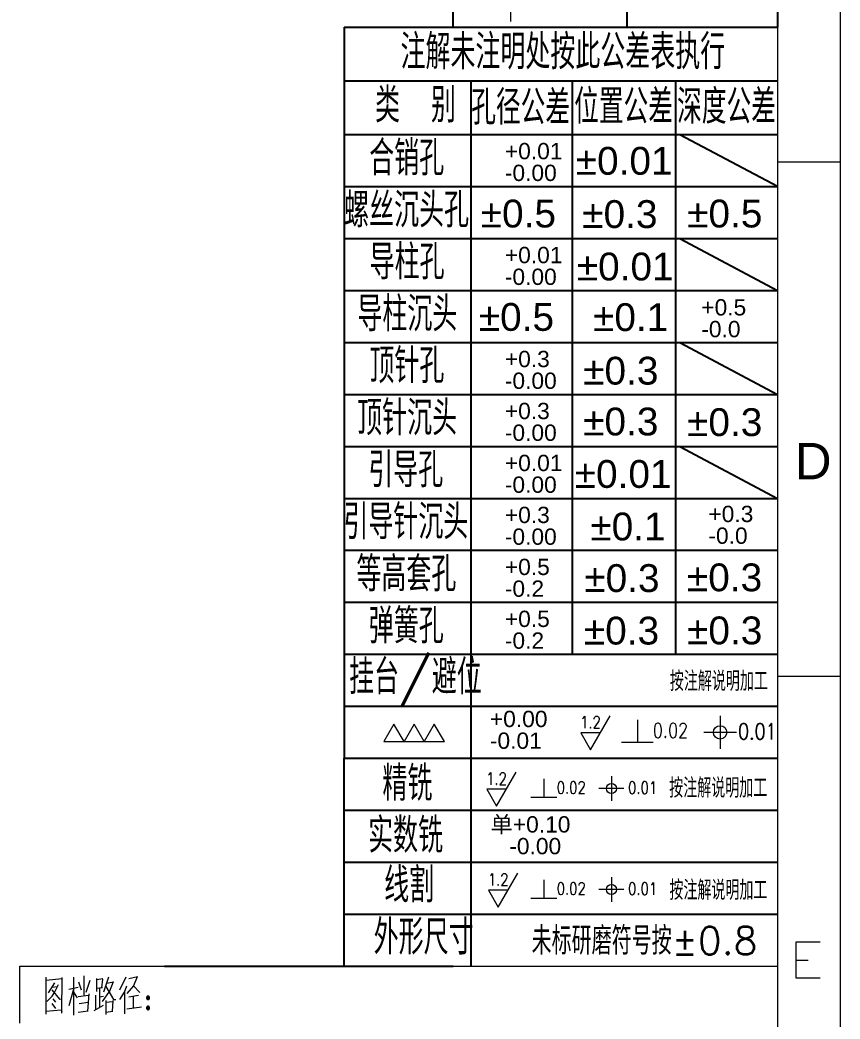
# Model space of a CAD drawing. Header units: millimetres. Extents: x 494 to 18201, y 224 to 11417.
# Drawn here: x 6698 to 7113, y 3915 to 4420 of the extents above; entities that cross this region are included whole.
import ezdxf
from ezdxf.enums import TextEntityAlignment as Align

# ---------------------------------------------------------------- set-up
doc = ezdxf.new("R2010")
doc.units = ezdxf.units.MM
doc.layers.add('DIM', color=7, linetype='Continuous')
doc.styles.add('chinesef_fs', font='txt.shx', dxfattribs={"bigfont": 'gbcbig.shx'})
doc.styles.add('gbenor_', font='gbenor.shx', dxfattribs={"bigfont": 'gbcbig'})
doc.styles.get("Standard").update_dxf_attribs({"font": 'arial.ttf'})
doc.styles.add('TXT', font='txt.shx', dxfattribs={"width": 0.8, "bigfont": 'ctxt.shx'})
doc.styles.add('TXT08', font='txt.shx', dxfattribs={"width": 0.8, "bigfont": 'gbcbig.shx'})

# ---------------------------------------------------------------- blocks, each defined once
blk = doc.blocks.new('*u32')
for p, q in [((0, 0), (0, 101.417)), ((31.699, 101.417), (31.699, 0)), ((16.959, 91.455), (16.959, 0)), ((0, 0), (31.699, 0))]:
    blk.add_line(p, q)
at = {"color": 92, "lineweight": 18}
blk.add_lwpolyline([(5.599, 4.116), (5.599, 0.565)], dxfattribs=at)
blk = doc.blocks.new('U9')
at = {"color": 254, "lineweight": 18}
for p, q in [((0, 0), (0, -1202.02)), ((-24.96, -24.96), (-24.96, -1177.07)), ((-24.96, -601.01), (0, -601.01)), ((-24.96, -806.89), (0, -806.89))]:
    blk.add_line(p, q, dxfattribs=at)
at = {"color": 254}
for p, q in [((-198.37, -547.22), (-198.37, -590.17)), ((-198.37, -547.22), (-147.67, -547.22)), ((-147.67, -547.22), (-24.96, -547.22)), ((-198.37, -568.7), (-147.67, -568.7)), ((-147.67, -590.17), (-147.67, -568.7)), ((-147.67, -568.7), (-24.96, -568.7)), ((-107.08, -798.09), (-107.08, -568.7)), ((-65.76, -798.09), (-65.76, -568.89)), ((-198.37, -590.17), (-147.67, -590.17)), ((-198.37, -590.17), (-198.37, -610.96)), ((-147.67, -610.96), (-147.67, -590.17)), ((-147.67, -590.17), (-100.3, -590.17)), ((-100.3, -590.17), (-64.13, -590.17)), ((-64.13, -590.17), (-24.96, -590.17)), ((-64.13, -590.17), (-24.96, -610.84)), ((-198.37, -610.96), (-147.67, -610.96)), ((-198.37, -610.96), (-198.37, -631.75)), ((-147.67, -631.75), (-147.67, -610.96)), ((-147.67, -610.96), (-100.3, -610.96)), ((-100.3, -610.96), (-64.13, -610.96)), ((-64.13, -610.96), (-24.96, -610.96)), ((-198.37, -631.75), (-147.67, -631.75)), ((-198.37, -631.75), (-198.37, -673.34)), ((-147.67, -673.15), (-147.67, -631.75)), ((-147.67, -631.75), (-100.3, -631.75)), ((-100.3, -631.75), (-64.13, -631.75)), ((-64.13, -631.75), (-24.96, -631.75)), ((-64.13, -631.75), (-24.96, -652.54)), ((-198.37, -652.54), (-147.67, -652.54)), ((-147.67, -652.54), (-100.3, -652.54)), ((-100.3, -652.54), (-64.13, -652.54)), ((-64.13, -652.54), (-24.96, -652.54)), ((-198.37, -673.34), (-198.37, -694.13)), ((-198.37, -673.34), (-24.96, -673.34)), ((-147.67, -694.13), (-147.67, -673.34)), ((-64.13, -673.34), (-24.96, -694.13)), ((-198.37, -694.13), (-147.67, -694.13)), ((-198.37, -694.13), (-198.37, -735.71)), ((-147.67, -694.13), (-100.3, -694.13)), ((-147.67, -714.92), (-147.67, -694.13)), ((-100.3, -694.13), (-64.13, -694.13)), ((-64.13, -694.13), (-24.96, -694.13)), ((-198.37, -714.92), (-147.67, -714.92)), ((-147.67, -714.92), (-100.3, -714.92)), ((-147.67, -756.5), (-147.67, -714.92)), ((-100.3, -714.92), (-64.13, -714.92)), ((-64.13, -714.92), (-24.96, -714.92)), ((-64.13, -714.92), (-24.96, -735.71)), ((-198.37, -735.71), (-147.67, -735.71)), ((-198.37, -735.71), (-198.37, -756.5)), ((-147.67, -735.71), (-100.3, -735.71)), ((-100.3, -735.71), (-64.13, -735.71)), ((-64.13, -735.71), (-24.96, -735.71)), ((-198.37, -756.5), (-198.37, -798.09)), ((-198.37, -756.5), (-147.67, -756.5)), ((-147.67, -777.29), (-147.67, -756.5)), ((-147.67, -756.5), (-100.3, -756.5)), ((-100.3, -756.5), (-64.13, -756.5)), ((-64.13, -756.5), (-24.96, -756.5)), ((-198.37, -777.29), (-147.67, -777.29)), ((-147.67, -922.84), (-147.67, -777.29)), ((-147.67, -777.29), (-100.3, -777.29)), ((-100.3, -777.29), (-64.13, -777.29)), ((-64.13, -777.29), (-24.96, -777.29)), ((-198.37, -798.09), (-24.96, -798.09)), ((-198.37, -798.09), (-198.37, -839.67)), ((-198.37, -818.88), (-24.96, -818.88)), ((-198.37, -922.84), (-198.37, -839.67)), ((-198.37, -839.67), (-24.96, -839.67)), ((-198.37, -860.46), (-24.96, -860.46)), ((-198.37, -881.25), (-24.96, -881.25)), ((-198.37, -902.05), (-24.96, -902.05)), ((-270.36, -922.84), (-154.75, -922.84))]:
    blk.add_line(p, q, dxfattribs=at)
at = {"color": 6, "lineweight": 15}
for p, q in [((-47.98, -822.76, 0), (-47.98, -835.93, 0)), ((-81.11, -824.38, 0), (-81.11, -833.19, 0)), ((-41.4, -829.34, 0), (-54.56, -829.34, 0)), ((-87.48, -833.19, 0), (-74.75, -833.19, 0)), ((-91.48, -846.8, 0), (-91.48, -856.77, 0)), ((-118.53, -847.96, 0), (-118.53, -855.24, 0)), ((-123.78, -855.24, 0), (-113.27, -855.24, 0)), ((-86.5, -851.79, 0), (-96.46, -851.79, 0)), ((-91.48, -887.21, 0), (-91.48, -897.18, 0)), ((-118.53, -888.39, 0), (-118.53, -895.66, 0)), ((-86.5, -892.2, 0), (-96.46, -892.2, 0)), ((-123.78, -895.66, 0), (-113.27, -895.66, 0))]:
    blk.add_line(p, q, dxfattribs=at)
at = {"color": 254, "linetype": 'Continuous', "lineweight": 18}
for p, q in [((-328.16, -922.84), (-24.96, -922.84)), ((-328.16, -945.63), (-328.16, -922.84))]:
    blk.add_line(p, q, dxfattribs=at)
at = {"color": 6, "lineweight": 15, "elevation": 0}
for points in [[(-95.93, -829.48), (-103.77, -829.48), (-99.85, -836.27), (-92, -822.69)], [(-133.54, -852.03), (-141.38, -852.03), (-137.46, -858.82), (-129.61, -845.24)], [(-132.85, -892.42), (-140.69, -892.42), (-136.77, -899.22), (-128.92, -885.63)]]:
    blk.add_lwpolyline(points, dxfattribs=at)
at = {"color": 92, "lineweight": 18}
for points in [[(-182.53, -832.99), (-174.46, -832.99), (-178.49, -826)], [(-174.46, -832.99), (-166.39, -832.99), (-170.43, -826)], [(-166.39, -832.99), (-158.32, -832.99), (-162.36, -826)], [(-277.52, -935.54), (-277.52, -935.62), (-277.51, -935.7), (-277.49, -935.77), (-277.46, -935.84), (-277.43, -935.91), (-277.39, -935.98), (-277.34, -936.04), (-277.29, -936.09), (-277.23, -936.13), (-277.17, -936.17), (-277.11, -936.2), (-277.04, -936.23), (-276.97, -936.24), (-276.91, -936.24), (-276.84, -936.24), (-276.77, -936.23), (-276.7, -936.2), (-276.64, -936.17), (-276.58, -936.13), (-276.52, -936.09), (-276.47, -936.04), (-276.42, -935.98), (-276.38, -935.91), (-276.35, -935.84), (-276.32, -935.77), (-276.3, -935.7), (-276.29, -935.62), (-276.29, -935.54), (-276.29, -935.46), (-276.3, -935.38), (-276.32, -935.31), (-276.35, -935.23), (-276.38, -935.16), (-276.42, -935.1), (-276.47, -935.04), (-276.52, -934.99), (-276.58, -934.94), (-276.64, -934.9), (-276.7, -934.87), (-276.77, -934.85), (-276.84, -934.84), (-276.91, -934.83), (-276.97, -934.84), (-277.04, -934.85), (-277.11, -934.87), (-277.17, -934.9), (-277.23, -934.94), (-277.29, -934.99), (-277.34, -935.04), (-277.39, -935.1), (-277.43, -935.16), (-277.46, -935.23), (-277.49, -935.31), (-277.51, -935.38), (-277.52, -935.46)], [(-277.37, -935.54), (-277.36, -935.61), (-277.35, -935.68), (-277.33, -935.74), (-277.31, -935.8), (-277.27, -935.86), (-277.23, -935.91), (-277.19, -935.96), (-277.14, -936), (-277.08, -936.03), (-277.02, -936.05), (-276.97, -936.06), (-276.91, -936.07), (-276.84, -936.06), (-276.78, -936.05), (-276.73, -936.03), (-276.67, -936), (-276.62, -935.96), (-276.58, -935.91), (-276.54, -935.86), (-276.5, -935.8), (-276.48, -935.74), (-276.46, -935.68), (-276.44, -935.61), (-276.44, -935.54), (-276.44, -935.47), (-276.46, -935.4), (-276.48, -935.34), (-276.5, -935.27), (-276.54, -935.22), (-276.58, -935.16), (-276.62, -935.12), (-276.67, -935.08), (-276.73, -935.05), (-276.78, -935.03), (-276.84, -935.01), (-276.91, -935.01), (-276.97, -935.01), (-277.02, -935.03), (-277.08, -935.05), (-277.14, -935.08), (-277.19, -935.12), (-277.23, -935.16), (-277.27, -935.22), (-277.31, -935.27), (-277.33, -935.34), (-277.35, -935.4), (-277.36, -935.47)], [(-276.6, -935.54), (-276.6, -935.48), (-276.61, -935.43), (-276.63, -935.38), (-276.65, -935.33), (-276.69, -935.29), (-276.72, -935.25), (-276.76, -935.23), (-276.81, -935.2), (-276.86, -935.19), (-276.91, -935.19), (-276.95, -935.19), (-277, -935.2), (-277.05, -935.23), (-277.09, -935.25), (-277.12, -935.29), (-277.16, -935.33), (-277.18, -935.38), (-277.2, -935.43), (-277.21, -935.48), (-277.21, -935.54), (-277.21, -935.59), (-277.2, -935.65), (-277.18, -935.7), (-277.16, -935.75), (-277.12, -935.79), (-277.09, -935.82), (-277.05, -935.85), (-277, -935.87), (-276.95, -935.89), (-276.91, -935.89), (-276.86, -935.89), (-276.81, -935.87), (-276.76, -935.85), (-276.72, -935.82), (-276.69, -935.79), (-276.65, -935.75), (-276.63, -935.7), (-276.61, -935.65), (-276.6, -935.59)], [(-277.52, -939.59), (-277.52, -939.67), (-277.51, -939.75), (-277.49, -939.82), (-277.46, -939.9), (-277.43, -939.97), (-277.39, -940.03), (-277.34, -940.09), (-277.29, -940.14), (-277.23, -940.19), (-277.17, -940.23), (-277.11, -940.25), (-277.04, -940.28), (-276.97, -940.29), (-276.91, -940.29), (-276.84, -940.29), (-276.77, -940.28), (-276.7, -940.25), (-276.64, -940.23), (-276.58, -940.19), (-276.52, -940.14), (-276.47, -940.09), (-276.42, -940.03), (-276.38, -939.97), (-276.35, -939.9), (-276.32, -939.82), (-276.3, -939.75), (-276.29, -939.67), (-276.29, -939.59), (-276.29, -939.51), (-276.3, -939.43), (-276.32, -939.36), (-276.35, -939.28), (-276.38, -939.21), (-276.42, -939.15), (-276.47, -939.09), (-276.52, -939.04), (-276.58, -938.99), (-276.64, -938.96), (-276.7, -938.92), (-276.77, -938.9), (-276.84, -938.89), (-276.91, -938.89), (-276.97, -938.89), (-277.04, -938.9), (-277.11, -938.92), (-277.17, -938.96), (-277.23, -938.99), (-277.29, -939.04), (-277.34, -939.09), (-277.39, -939.15), (-277.43, -939.21), (-277.46, -939.28), (-277.49, -939.36), (-277.51, -939.43), (-277.52, -939.51)], [(-276.44, -939.59), (-276.44, -939.52), (-276.46, -939.45), (-276.48, -939.39), (-276.5, -939.33), (-276.54, -939.27), (-276.58, -939.22), (-276.62, -939.17), (-276.67, -939.13), (-276.73, -939.1), (-276.78, -939.08), (-276.84, -939.07), (-276.91, -939.06), (-276.97, -939.07), (-277.02, -939.08), (-277.08, -939.1), (-277.14, -939.13), (-277.19, -939.17), (-277.23, -939.22), (-277.27, -939.27), (-277.31, -939.33), (-277.33, -939.39), (-277.35, -939.45), (-277.36, -939.52), (-277.37, -939.59), (-277.36, -939.66), (-277.35, -939.73), (-277.33, -939.79), (-277.31, -939.85), (-277.27, -939.91), (-277.23, -939.96), (-277.19, -940.01), (-277.14, -940.05), (-277.08, -940.08), (-277.02, -940.1), (-276.97, -940.11), (-276.91, -940.12), (-276.84, -940.11), (-276.78, -940.1), (-276.73, -940.08), (-276.67, -940.05), (-276.62, -940.01), (-276.58, -939.96), (-276.54, -939.91), (-276.5, -939.85), (-276.48, -939.79), (-276.46, -939.73), (-276.44, -939.66)], [(-276.6, -939.59), (-276.6, -939.54), (-276.61, -939.48), (-276.63, -939.43), (-276.65, -939.38), (-276.69, -939.34), (-276.72, -939.3), (-276.76, -939.28), (-276.81, -939.26), (-276.86, -939.24), (-276.91, -939.24), (-276.95, -939.24), (-277, -939.26), (-277.05, -939.28), (-277.09, -939.3), (-277.12, -939.34), (-277.16, -939.38), (-277.18, -939.43), (-277.2, -939.48), (-277.21, -939.54), (-277.21, -939.59), (-277.21, -939.65), (-277.2, -939.7), (-277.18, -939.75), (-277.16, -939.8), (-277.12, -939.84), (-277.09, -939.88), (-277.05, -939.9), (-277, -939.93), (-276.95, -939.94), (-276.91, -939.94), (-276.86, -939.94), (-276.81, -939.93), (-276.76, -939.9), (-276.72, -939.88), (-276.69, -939.84), (-276.65, -939.8), (-276.63, -939.75), (-276.61, -939.7), (-276.6, -939.65)], [(-276.75, -935.54), (-276.75, -935.5), (-276.77, -935.46), (-276.78, -935.43), (-276.81, -935.4), (-276.84, -935.38), (-276.87, -935.37), (-276.91, -935.36), (-276.94, -935.37), (-276.97, -935.38), (-277, -935.4), (-277.03, -935.43), (-277.04, -935.46), (-277.06, -935.5), (-277.06, -935.54), (-277.06, -935.58), (-277.04, -935.61), (-277.03, -935.65), (-277, -935.68), (-276.97, -935.7), (-276.94, -935.71), (-276.91, -935.71), (-276.87, -935.71), (-276.84, -935.7), (-276.81, -935.68), (-276.78, -935.65), (-276.77, -935.61), (-276.75, -935.58)], [(-276.75, -939.59), (-276.75, -939.55), (-276.77, -939.51), (-276.78, -939.48), (-276.81, -939.45), (-276.84, -939.43), (-276.87, -939.42), (-276.91, -939.41), (-276.94, -939.42), (-276.97, -939.43), (-277, -939.45), (-277.03, -939.48), (-277.04, -939.51), (-277.06, -939.55), (-277.06, -939.59), (-277.06, -939.63), (-277.04, -939.67), (-277.03, -939.7), (-277, -939.73), (-276.97, -939.75), (-276.94, -939.76), (-276.91, -939.77), (-276.87, -939.76), (-276.84, -939.75), (-276.81, -939.73), (-276.78, -939.7), (-276.77, -939.67), (-276.75, -939.63)]]:
    blk.add_lwpolyline(points, close=True, dxfattribs=at)
for points in [[(-7.88, -927.72), (-17.58, -927.72), (-17.58, -913.16), (-7.88, -913.16)], [(-17.58, -920.44), (-12.73, -920.44)], [(-317.76, -927.26), (-317.76, -942.06)], [(-306.77, -927.26), (-306.77, -942.41)], [(-302.6, -926.73), (-302.6, -934.83)], [(-292.69, -927.26), (-294.7, -933.25)], [(-288.2, -932.37), (-285.73, -927.08)], [(-281.24, -927.08), (-282.79, -930.78), (-285.42, -933.78)], [(-284.59, -927.75), (-281.13, -926.97)], [(-317.76, -940.82), (-311.73, -940.29), (-311.42, -941.18), (-311.26, -927.44)], [(-317.76, -927.44), (-317.76, -941.35)], [(-311.27, -927.91), (-317.76, -928.61)], [(-317.45, -936.95), (-315.29, -934.83), (-314.36, -933.42), (-312.81, -930.25)], [(-314.36, -929.55), (-316.83, -933.6)], [(-315.29, -931.31), (-313.27, -930.96)], [(-304.76, -929.2), (-303.68, -932.37)], [(-300.27, -928.67), (-301.82, -933.42)], [(-297.49, -927.79), (-297.49, -933.07)], [(-297.38, -928.25), (-294.96, -927.85)], [(-295.17, -928.14), (-295.48, -931.49)], [(-293.77, -930.96), (-290.68, -936.24), (-289.75, -936.24)], [(-293.46, -929.7), (-290.69, -929.11)], [(-290.83, -929.2), (-292.53, -933.25)], [(-286.35, -933.25), (-285.42, -930.78)], [(-280.15, -933.42), (-282.79, -930.78)], [(-315.44, -932.37), (-312.34, -936.07), (-311.57, -935.89)], [(-308.63, -932.02), (-304.92, -931.31)], [(-306.77, -932.02), (-308.63, -938.71)], [(-306.77, -933.25), (-305.23, -935.54)], [(-304.92, -935.01), (-300.74, -934.48)], [(-300.58, -933.95), (-301.2, -940.82)], [(-297.8, -940.29), (-297.8, -934.48)], [(-295.17, -931.49), (-297.49, -931.84)], [(-296.4, -931.66), (-296.4, -939.41)], [(-296.4, -935.19), (-294.7, -934.83)], [(-292.53, -933.07), (-295.32, -936.95)], [(-288.2, -936.24), (-286.35, -933.25), (-286.35, -941.88)], [(-284.64, -935.19), (-280.77, -934.48)], [(-282.79, -939.77), (-282.79, -934.83)], [(-315.44, -937.83), (-313.89, -939.77)], [(-314.98, -935.89), (-313.89, -937.3)], [(-304.45, -937.83), (-300.89, -937.3)], [(-298.42, -940.65), (-294.7, -938.53)], [(-293.77, -936.6), (-293.77, -942.23)], [(-293.77, -937.3), (-291.14, -936.95)], [(-290.99, -936.6), (-291.3, -941)], [(-279.54, -939.24), (-285.42, -940.12)], [(-311.42, -941.7), (-311.42, -941.18)], [(-300.89, -940.82), (-304.92, -941.35)], [(-290.99, -941), (-293.77, -941.35)]]:
    blk.add_lwpolyline(points, dxfattribs=at)
at = {"color": 6, "lineweight": 15}
for centre, radius in [((-47.98, -829.34, 0), 2.67), ((-91.48, -851.79, 0), 2.02), ((-91.48, -892.2, 0), 2.02)]:
    blk.add_circle(centre, radius, dxfattribs=at)
at = {"xscale": 4.094576381590672, "yscale": 4.094576381590672, "zscale": 4.094576381590672}
blk.add_blockref('*u32', (-154.75, -547.22), dxfattribs=at)
at = {"color": 92, "style": 'chinesef_fs'}
for s, height, p in [('注解未注明处按此公差表执行', 13.8812, (-175.88, -564.02)), ('类 别', 13.881, (-186.07, -585.33)), ('孔径公差', 13.715, (-147.56, -586.19)), ('位置公差', 13.715, (-106.38, -585.85)), ('深度公差', 13.715, (-65.18, -585.85)), ('合销孔', 13.881, (-188.4, -606.53)), ('螺丝沉头孔', 13.881, (-198.43, -627.33)), ('导柱孔', 13.881, (-188.25, -648.12)), ('导柱沉头', 13.881, (-193.15, -668.91)), ('顶针孔', 13.881, (-188.33, -689.63)), ('顶针沉头', 13.881, (-193.23, -710.49)), ('引导孔', 13.881, (-188.79, -731.29)), ('引导针沉头', 13.881, (-198.74, -752.08)), ('等高套孔', 13.881, (-193.53, -772.95)), ('弹簧孔', 13.881, (-188.56, -793.74)), ('挂台/避位', 13.881, (-196.45, -814.09)), ('按注解说明加工', 7.784, (-68.1, -812.75)), ('精铣', 13.881, (-183.12, -856.71)), ('按注解说明加工', 7.784, (-68.35, -855.46)), ('实数铣', 13.881, (-188.86, -877.5)), (' 线割 ', 13.881, (-194.79, -897.36)), ('按注解说明加工', 7.784, (-68.28, -896.36, 0)), ('外形尺寸', 13.881, (-186.62, -918.2)), ('未标研磨符号按±0.8', 11.1205, (-123.42, -918.26))]:
    blk.add_text(s, height=height, dxfattribs=at).set_placement(p)
at = {"color": 92}
for s, height, p in [('+0.01', 6.524, (-134.13, -600.05)), ('±0.01', 11.121, (-105.76, -606.23)), ('-0.00', 6.524, (-134.13, -608.75)), ('±0.5', 11.121, (-143.78, -627.33)), ('±0.3', 11.121, (-103.15, -627.54)), ('±0.5', 11.121, (-61.18, -627.33)), ('+0.01', 6.524, (-134.13, -641.63)), ('±0.01', 11.121, (-105.34, -648.52)), ('-0.00', 6.524, (-134.13, -650.33)), ('±0.5', 11.121, (-144.56, -668.69)), ('±0.1', 11.121, (-98.83, -668.77)), ('+0.5', 6.524, (-55.52, -662.55)), ('-0.0', 6.524, (-55.52, -671.25)), ('+0.3', 6.524, (-134.13, -683.22)), ('±0.3', 11.121, (-102.78, -690.19)), ('-0.00', 6.524, (-134.13, -691.92)), ('+0.3', 6.524, (-134.13, -704.01)), ('±0.3', 11.121, (-102.79, -710.53)), ('±0.3', 11.121, (-61.21, -710.79)), ('-0.00', 6.524, (-134.13, -712.71)), ('+0.01', 6.524, (-134.13, -724.8)), ('±0.01', 11.121, (-106.17, -731.51)), ('-0.00', 6.524, (-134.13, -733.5)), ('+0.3', 6.524, (-134.13, -745.59)), ('+0.3', 6.524, (-52.68, -745.2)), ('±0.1', 11.121, (-99.92, -752.53)), ('-0.0', 6.524, (-52.68, -753.9)), ('-0.00', 6.524, (-134.13, -754.29)), ('+0.5', 6.524, (-134.13, -766.39)), ('±0.3', 11.121, (-102.33, -773.17)), ('±0.3', 11.121, (-61.27, -772.88)), ('-0.2', 6.524, (-134.13, -775.09)), ('+0.5', 6.524, (-134.13, -787.18)), ('±0.3', 11.121, (-102.5, -794.19)), ('±0.3', 11.121, (-61.21, -794.1)), ('-0.2', 6.524, (-134.13, -795.88)), ('+0.00', 6.524, (-140.12, -827.22)), ('-0.01', 6.524, (-140.12, -835.92))]:
    blk.add_text(s, height=height, dxfattribs=at).set_placement(p)
at = {"color": 92, "lineweight": 18}
blk.add_text('D', height=14.56, dxfattribs=at).set_placement((-18.06, -728.08))
at = {"color": 6, "lineweight": 15, "style": 'TXT08', "width": 0.8}
for s, height, p in [('1.2', 4.853, (-99.85, -825.29, 0)), ('0.02', 5.879, (-67.83, -828.54, 0)), ('0.01', 6.41, (-33.1, -828.93, 0)), ('1.2', 4.853, (-137.46, -847.84, 0)), ('0.02', 4.853, (-107.56, -851.4, 0)), ('0.01', 4.853, (-78.99, -851.48, 0)), ('1.2', 4.853, (-136.77, -888.23, 0)), ('0.02', 4.853, (-107.56, -891.83, 0)), ('0.01', 4.853, (-78.99, -891.89, 0))]:
    blk.add_text(s, height=height, dxfattribs=at).set_placement(p, align=Align.MIDDLE)
at = {"color": 6}
for s, p in [('单+0.10', (-139.84, -869.4)), ('-0.00', (-132.35, -878.1))]:
    blk.add_text(s, height=6.524, dxfattribs=at).set_placement(p)
at = {"lineweight": 18, "style": 'gbenor_'}
blk.add_attdef('文档路径', (-272.46, -941.27), '', height=11.97, dxfattribs=at)
at = {"lineweight": 20, "style": 'TXT'}
for tag, height, p in [('18-**-**', 11.02, (-447.23, -1029.37)), ('客户名称', 10.87, (-531.85, -1111.72, 0)), ('料厚:', 10.87, (-531.73, -1139.24, 0))]:
    blk.add_attdef(tag, text='', height=height, dxfattribs=at).set_placement(p, align=Align.MIDDLE)
for tag, p, height in [('88888', (-457.83, -1062.2), 10.02), ('材质:', (-565.48, -1088.8, 0), 10.87), ('核准', (-445.4, -1116.08, 0), 10.87), ('设计', (-445.79, -1142.51, 0), 10.87), ('绘图', (-446.15, -1168.95, 0), 10.87)]:
    blk.add_attdef(tag, p, '', height=height, dxfattribs=at)
for tag, p, height, width in [('3', (-199.16, -1062.58), 10.67, 0.7), ('4', (-199.16, -1089.19), 10.67, 0.7), ('核准日期', (-329.67, -1118.33, 0), 10.87, 0.68), ('设计日期', (-329.67, -1145.11, 0), 10.87, 0.68), ('1', (-187.58, -1144.16), 9.85, 0.7), ('绘图日期', (-329.78, -1170.73, 0), 10.87, 0.68), ('2', (-198.99, -1168.84), 9.85, 0.7)]:
    blk.add_attdef(tag, p, '', height=height, dxfattribs=dict(at, width=width))

msp = doc.modelspace()

# ---------------------------------------------------------------- block references
at = {"layer": 'DIM', "ltscale": 1.418068, "xscale": 1.264435379605522, "yscale": 1.26443537960024, "zscale": 1.264435379605522}
msp.add_blockref('U9', (7112.97071, 5108.61397), dxfattribs=at)

doc.saveas('drawing.dxf')
